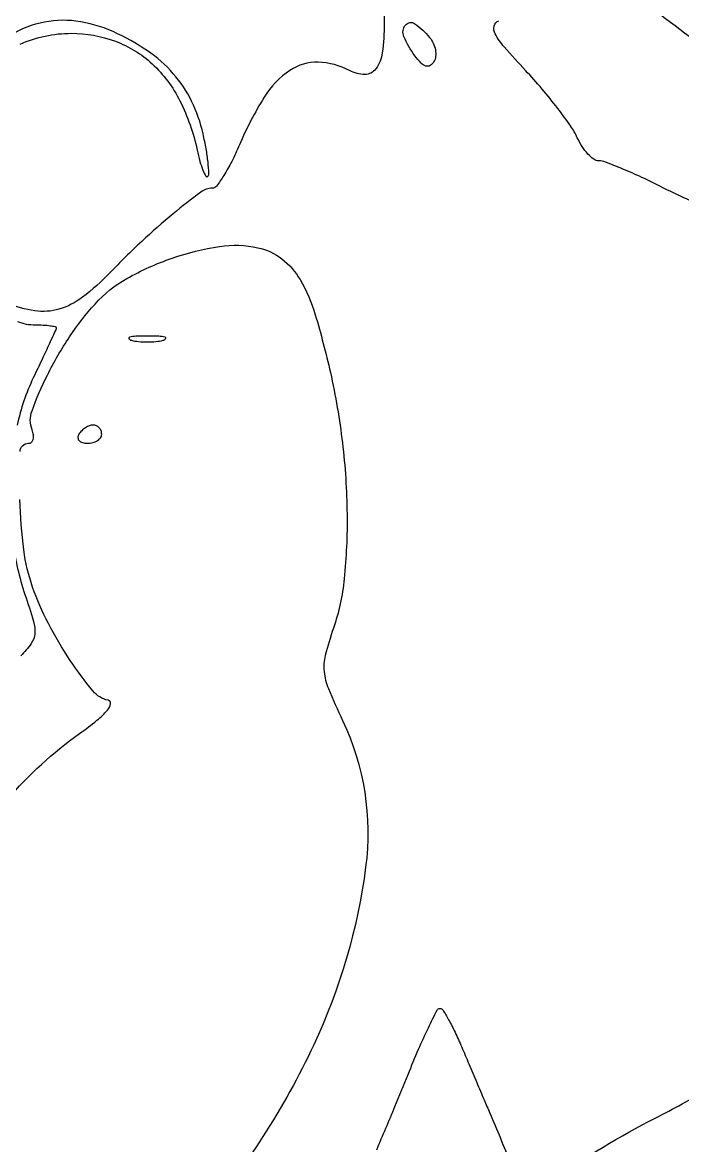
# Model space of a CAD drawing. Extents: x 4 to 800, y 0 to 528.
# Drawn here: x 299.3 to 371.7, y 150.9 to 274.2 of the extents above; entities that cross this region are included whole.
import ezdxf

# ---------------------------------------------------------------- set-up
doc = ezdxf.new("R2010")
doc.units = 0

msp = doc.modelspace()

# ---------------------------------------------------------------- linework, layer by layer
for points in [[(338.477981, 279.23872, -0.050976), (338.984687, 274.061663, -0.030847), (338.773748, 270.86895, -0.127084), (338.060389, 269.085317, -0.238684), (336.862381, 268.478395, -0.123552), (335.192915, 268.896755, 0.115769), (331.73214, 269.820677, 0.157105), (328.645415, 268.928765, 0.106631), (325.820511, 265.98846, 0.037199), (323.102887, 260.75, -0.015518), (322.256679, 258.930073, -0.022927), (321.393936, 257.395312, -0.019638), (320.605123, 256.235425, -0.237917), (320.138365, 256, 0.162803), (318.860491, 255.572587, 0.011176), (315.825046, 253.178095, 0.015528), (312.384072, 250.152163, 0.012731), (308.895589, 246.716146, -0.036651), (305.901838, 244.036911, -0.093107), (303.312979, 242.718383, -0.108796), (300.677731, 242.53719, -0.062002), (297.588354, 243.398637, -0.075936)], [(366.207618, 277.352148, -0.002467), (374.513864, 271.098311, -0.010205)], [(299.062472, 271.79892, -0.106354), (304.654292, 272.996262, -0.088901), (309.494892, 272.123877, -0.098348), (313.540921, 269.633703, -0.09019), (316.577026, 265.58241, -0.062841), (318.474723, 260.178494, 0.014488), (318.78058, 258.934978, 0.027772), (319.109226, 257.961792, 0.034128), (319.416252, 257.325284, 0.494991), (319.629851, 257.296518, 0.214831), (319.763457, 257.649149, 0.011962), (319.661273, 258.848657, 0.016716), (319.451629, 260.311604, 0.011314), (319.119607, 261.963183, 0.058258), (317.861919, 265.548244, 0.066934), (315.852716, 268.565638, 0.062997), (313.006759, 271.081166, 0.04389), (309.261594, 273.177501, 0.073679), (305.176126, 274.332315, 0.091365), (301.237108, 274.120038, 0.088667), (297.543668, 272.501851, 0.065206)], [(373.102423, 254.378238, -0.012733), (369.559538, 256.053547, 0.007623), (367.234841, 257.182023, 0.010074), (365.081985, 258.134479, 0.007746), (363.264076, 258.86245, 0.091604), (362.519594, 259, -0.157637), (361.978899, 259.174811, -0.049408), (361.333306, 259.745784, -0.043798), (360.695294, 260.567208, -0.036345), (360.164257, 261.538841, 0.045407), (359.428443, 262.829116, 0.011851), (358.016364, 264.75476, 0.011944), (356.296055, 266.880737, 0.011955), (354.476687, 268.92147, -0.008668), (352.151871, 271.494894, -0.056483), (351.162318, 272.927434, -0.181101), (351.045608, 273.797535, -0.249866), (351.552581, 274.381804, 0.10401)], [(299.046973, 227.107212, -0.404929), (299.968615, 228, 0.181676), (300.289894, 228.120721, 0.147898), (300.485926, 228.434606, 0.101356), (300.515903, 228.913031, 0.056801), (300.369489, 229.479509, -0.181754), (300.355161, 231.578858, -0.027673), (302.046776, 235.491365, -0.030622), (304.479524, 239.694832, -0.03724), (307.269436, 243.287245, -0.080614), (310.76064, 246.082581, -0.045302), (315.724657, 248.321644, -0.04555), (320.929595, 249.60728, -0.09209), (325.134837, 249.470385, -0.110729), (327.764208, 248.242909, -0.097339), (329.76347, 245.960694, -0.059265), (331.420304, 242.116592, -0.016533), (333.079244, 235.765403, -0.026323), (334.402666, 228.046271, -0.026306), (334.908063, 220.229108, -0.027956), (334.596283, 213.137148, -0.057204), (333.41495, 207.704411, 0.019146), (332.527432, 204.731473, 0.087813), (332.390115, 202.943396, 0.074469), (332.860369, 201.079946, 0.011505), (334.41495, 197.588198, -0.143962), (336.948241, 181.4725, -0.077194), (331.2554, 161.978071, -0.068318), (318.794, 142.73327, -0.066404)], [(298.74889, 241.361552, 0.09084), (300.722506, 241, -0.012901), (301.59566, 240.977467, -0.021231), (302.330986, 240.908101, -0.016675), (302.899384, 240.810615, -0.355874), (303, 240.687153, -0.106066), (302.951094, 240.4592, -0.00107), (302.265625, 238.943919, -0.003422), (301.458207, 237.200934, -0.002207), (300.5, 235.192056, 0.062041), (298.742933, 229.987011, 0.040832)], [(297.637452, 188.904955, -0.059245), (305.557839, 196.144357, 0.013673), (307.479984, 197.60407, 0.045584), (308.618905, 198.703929, 0.125675), (308.971909, 199.413386, 0.418332), (308.715106, 199.804704, -0.173968), (307.027736, 200.821008, -0.023848), (304.546656, 204.177725, -0.02755), (302.151087, 208.23145, -0.034882), (300.421186, 212.223382, -0.053882), (299.460724, 216.297401, -0.023801), (299.038715, 221.819612, -0.015121)], [(298.256133, 217.219206, 0.051389), (299.585928, 211.398653, -0.010498), (300.514367, 208.462923, -0.089076), (300.662405, 207.092728, -0.140484), (300.275094, 206.029043, -0.039285), (299.113706, 204.669261, -0.025421)], [(338.160487, 150.470213, 0.001654), (340.164102, 155.213654, 0.003993), (341.605959, 158.737678, -0.006613), (342.75849, 161.512978, -0.010512), (343.825575, 163.852907, -0.004691), (344.779765, 165.78725, -0.277445), (345.098126, 165.987678, -0.263536), (345.407302, 165.820874, -0.01198), (346.045687, 164.747943, -0.017368), (346.755535, 163.377893, -0.011285), (347.483944, 161.75, 0.000526), (348.263423, 159.902332, 0.00039), (349.128257, 157.862777, 0.000394), (349.947405, 155.939369, 0.000892), (350.571229, 154.484984, -0.007916), (352.8318, 149.003384, -0.109131)], [(357.549199, 147.17487, -0.03767), (368.712268, 153.949014, 0.008618), (371.658182, 155.510358, 0.00616), (374.901416, 157.354056, 0.006222)]]:
    msp.add_lwpolyline(points, format="xyb")
for points in [[(343.963645, 272.543805, -0.065416), (344.370515, 271.897824, -0.064104), (344.60017, 271.164249, -0.069579), (344.625916, 270.457845, -0.113248), (344.433447, 269.892314, -0.109573), (344.012784, 269.460097, -0.224028), (343.554758, 269.395601, -0.12938), (343.021003, 269.728913, -0.030979), (342.347357, 270.539639, -0.054891), (341.146699, 272.628391, -0.279639), (341.317401, 273.901173, -0.396493), (342.34732, 274.043336, -0.065162)], [(311.25, 239.310674, 0.039571), (312.047266, 239.168469, 0.024357), (313, 239.122029, 0.024357), (313.952734, 239.168469, 0.039571), (314.75, 239.310674, 0.161593), (315.00914, 239.478988, 0.542911), (314.957812, 239.633659, 0.052887), (314.251983, 239.740287, 0.011065), (313, 239.767997, 0.011065), (311.748017, 239.740287, 0.052887), (311.042188, 239.633659, 0.542911), (310.99086, 239.478988, 0.161593)], [(305.5, 229, 0.139169), (305.392057, 228.620352, 0.191142), (305.521475, 228.29375, 0.138808), (305.889346, 228.073267, 0.066118), (306.440983, 228, 0.062283), (307.037096, 228.074545, 0.080552), (307.542039, 228.29375, 0.097988), (307.879982, 228.618621, 0.153634), (308, 229, 0.092995), (307.928382, 229.381732, 0.096318), (307.723586, 229.70625, 0.099231), (307.418051, 229.923444, 0.105429), (307.059017, 230, 0.089642), (306.653442, 229.926698, 0.053229), (306.2129, 229.70625, 0.051032), (305.806203, 229.382515, 0.06081)]]:
    msp.add_lwpolyline(points, format="xyb", close=True)

doc.saveas('drawing.dxf')
